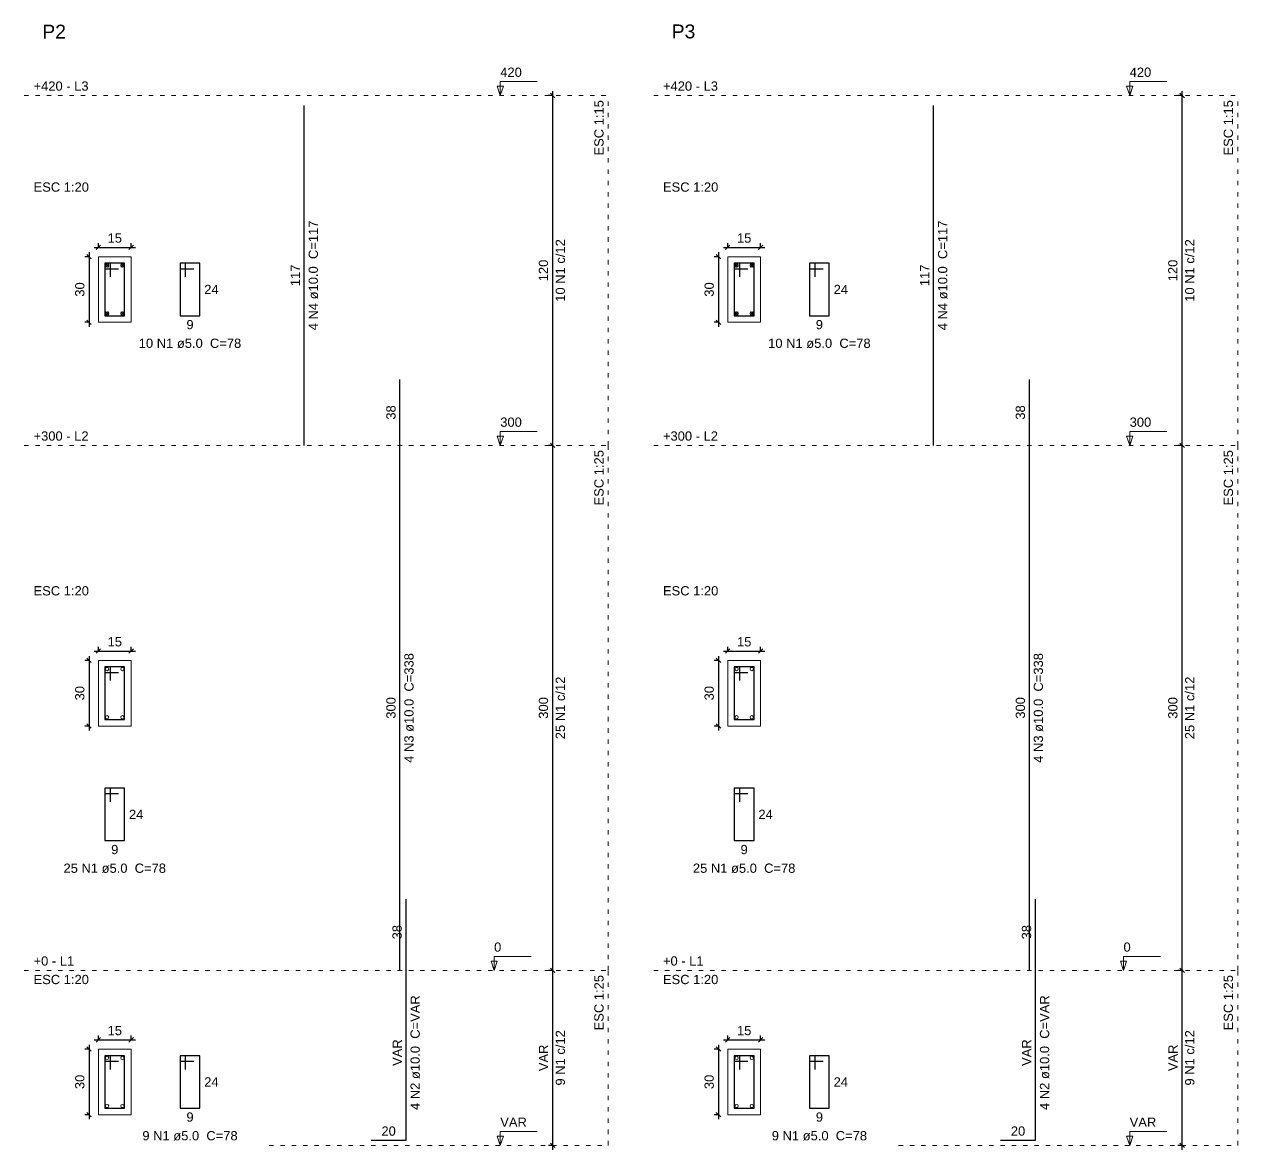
# Model space of a CAD drawing. Header units: millimetres. Extents: x 6 to 142, y -85 to 56.
# Drawn here: x 81.47 to 109.22, y -45.3 to -19.58 of the extents above; entities that cross this region are included whole.
import ezdxf

# ---------------------------------------------------------------- set-up
doc = ezdxf.new("R2010")
doc.units = ezdxf.units.MM
doc.linetypes.add('DOT2', pattern=[3.175, 0, -3.175])
for name, color, linetype, lineweight in [('DT-Barras na forma', 2, 'Continuous', 30), ('DT-Barras no corte', 5, 'Continuous', 5), ('DT-Barras rebatidas', 2, 'Continuous', 30), ('DT-Cotas', 9, 'Continuous', 5), ('DT-Forma', 5, 'Continuous', 5), ('DT-Pontilhado', 9, 'DOT2', 5), ('DT-Textos', 7, 'Continuous', 5), ('DT-Título', 3, 'Continuous', 20)]:
    doc.layers.add(name, color=color, linetype=linetype, lineweight=lineweight)
doc.styles.add('Arial', font='arial.ttf')
doc.styles.get("Standard").update_dxf_attribs({"font": 'arial.ttf'})
doc.dimstyles.new('UM_14.999925', dxfattribs={"dimtxt": 0.18, "dimasz": 0.1, "dimexe": 0.1, "dimexo": 0.2, "dimgap": 0, "dimtad": 1, "dimtih": 1, "dimtoh": 1, "dimdec": 1, "dimlfac": 14.999925, "dimzin": 0, "dimdsep": 46, "dimtxsty": 'Standard', "dimblk": 'CLOSED', "dimblk1": 'CLOSED', "dimblk2": 'CLOSED', "dimcen": 0.09, "dimdle": 0.1, "dimadec": 1, "dimazin": 2, "dimtfac": 1, "dimtdec": 4, "dimtofl": 0, "dimtmove": 0, "dimatfit": 3, "dimldrblk": 'CLOSED', "dimfxl": 1, "dimtolj": 1, "dimarcsym": 0})
doc.dimstyles.new('UM_20.000000', dxfattribs={"dimtxt": 0.18, "dimasz": 0.1, "dimexe": 0.1, "dimexo": 0.2, "dimgap": 0, "dimtad": 1, "dimtih": 1, "dimtoh": 1, "dimdec": 1, "dimlfac": 20, "dimzin": 0, "dimdsep": 46, "dimtxsty": 'Standard', "dimblk": 'CLOSED', "dimblk1": 'CLOSED', "dimblk2": 'CLOSED', "dimcen": 0.09, "dimdle": 0.1, "dimadec": 1, "dimazin": 2, "dimtfac": 1, "dimtdec": 4, "dimtofl": 0, "dimtmove": 0, "dimatfit": 3, "dimldrblk": 'CLOSED', "dimfxl": 1, "dimtolj": 1, "dimarcsym": 0})
doc.dimstyles.new('UM_25.000000', dxfattribs={"dimtxt": 0.18, "dimasz": 0.1, "dimexe": 0.1, "dimexo": 0.2, "dimgap": 0, "dimtad": 1, "dimtih": 1, "dimtoh": 1, "dimdec": 1, "dimlfac": 25, "dimzin": 0, "dimdsep": 46, "dimtxsty": 'Standard', "dimblk": 'CLOSED', "dimblk1": 'CLOSED', "dimblk2": 'CLOSED', "dimcen": 0.09, "dimdle": 0.1, "dimadec": 1, "dimazin": 2, "dimtfac": 1, "dimtdec": 4, "dimtofl": 0, "dimtmove": 0, "dimatfit": 3, "dimldrblk": 'CLOSED', "dimfxl": 1, "dimtolj": 1, "dimarcsym": 0})

# ---------------------------------------------------------------- blocks, each defined once
blk = doc.blocks.new('_OBLIQUE')
at = {"color": 0, "linetype": 'ByBlock', "lineweight": -2}
blk.add_line((-0.5, -0.5), (0.5, 0.5), dxfattribs=at)
blk = doc.blocks.new('*D57')
at = {"layer": 'Defpoints', "color": 0, "transparency": 16777216}
for p in [(83.162, -43.004), (82.95, -44.504), (83.162, -44.504)]:
    blk.add_point(p, dxfattribs=at)
at = {"layer": 'DT-Cotas', "color": 0, "lineweight": -2, "transparency": 16777216}
for p, q in [((82.962, -43.004), (82.85, -43.004)), ((82.95, -42.904), (82.95, -44.604)), ((82.962, -44.504), (82.85, -44.504))]:
    blk.add_line(p, q, dxfattribs=at)
at = {"layer": 'DT-Cotas', "color": 0, "lineweight": -2, "transparency": 16777216, "xscale": 0.1, "yscale": 0.1, "zscale": 0.1}
for p, rotation in [((82.95, -43.004), 90), ((82.95, -44.504), 270)]:
    blk.add_blockref('_OBLIQUE', p, dxfattribs=dict(at, rotation=rotation))
at = {"layer": 'DT-Cotas', "transparency": 16777216, "insert": (82.738, -43.754), "char_height": 0.2118, "attachment_point": 5, "rotation": 90, "style": 'Arial'}
blk.add_mtext('\\A1;30', dxfattribs=at)
blk = doc.blocks.new('*D58')
at = {"layer": 'Defpoints', "color": 0, "transparency": 16777216}
for p in [(83.162, -43.004), (83.912, -42.792), (83.912, -43.004)]:
    blk.add_point(p, dxfattribs=at)
at = {"layer": 'DT-Cotas', "color": 0, "lineweight": -2, "transparency": 16777216}
for p, q in [((83.162, -42.804), (83.162, -42.692)), ((83.912, -42.804), (83.912, -42.692)), ((83.062, -42.792), (84.012, -42.792))]:
    blk.add_line(p, q, dxfattribs=at)
at = {"layer": 'DT-Cotas', "color": 0, "lineweight": -2, "transparency": 16777216, "xscale": 0.1, "yscale": 0.1, "zscale": 0.1, "rotation": 180}
blk.add_blockref('_OBLIQUE', (83.162, -42.792), dxfattribs=at)
at = {"layer": 'DT-Cotas', "color": 0, "lineweight": -2, "transparency": 16777216, "xscale": 0.1, "yscale": 0.1, "zscale": 0.1}
blk.add_blockref('_OBLIQUE', (83.912, -42.792), dxfattribs=at)
at = {"layer": 'DT-Cotas', "transparency": 16777216, "insert": (83.537, -42.581), "char_height": 0.2118, "attachment_point": 5, "rotation": 0.0057, "style": 'Arial'}
blk.add_mtext('\\A1;15', dxfattribs=at)
blk = doc.blocks.new('*D59')
at = {"layer": 'Defpoints', "color": 0, "transparency": 16777216}
for p in [(93.553, -41.204), (93.765, -41.204), (93.765, -45.204)]:
    blk.add_point(p, dxfattribs=at)
at = {"layer": 'DT-Cotas', "color": 0, "lineweight": -2, "transparency": 16777216}
for p, q in [((93.565, -41.204), (93.453, -41.204)), ((93.553, -45.304), (93.553, -41.104)), ((93.565, -45.204), (93.453, -45.204))]:
    blk.add_line(p, q, dxfattribs=at)
at = {"layer": 'DT-Cotas', "color": 0, "lineweight": -2, "transparency": 16777216, "xscale": 0.1, "yscale": 0.1, "zscale": 0.1}
for p, rotation in [((93.553, -41.204), 90), ((93.553, -45.204), 270)]:
    blk.add_blockref('_OBLIQUE', p, dxfattribs=dict(at, rotation=rotation))
at = {"layer": 'DT-Cotas', "transparency": 16777216, "insert": (93.341, -43.204), "char_height": 0.2118, "attachment_point": 5, "rotation": 90, "style": 'Arial'}
blk.add_mtext('\\A1;VAR', dxfattribs=at)
blk = doc.blocks.new('*D60')
at = {"layer": 'Defpoints', "color": 0, "transparency": 16777216}
for p in [(83.162, -34.118), (82.95, -35.618), (83.162, -35.618)]:
    blk.add_point(p, dxfattribs=at)
at = {"layer": 'DT-Cotas', "color": 0, "lineweight": -2, "transparency": 16777216}
for p, q in [((82.962, -34.118), (82.85, -34.118)), ((82.95, -34.018), (82.95, -35.718)), ((82.962, -35.618), (82.85, -35.618))]:
    blk.add_line(p, q, dxfattribs=at)
at = {"layer": 'DT-Cotas', "color": 0, "lineweight": -2, "transparency": 16777216, "xscale": 0.1, "yscale": 0.1, "zscale": 0.1}
for p, rotation in [((82.95, -34.118), 90), ((82.95, -35.618), 270)]:
    blk.add_blockref('_OBLIQUE', p, dxfattribs=dict(at, rotation=rotation))
at = {"layer": 'DT-Cotas', "transparency": 16777216, "insert": (82.738, -34.868), "char_height": 0.2118, "attachment_point": 5, "rotation": 90, "style": 'Arial'}
blk.add_mtext('\\A1;30', dxfattribs=at)
blk = doc.blocks.new('*D61')
at = {"layer": 'Defpoints', "color": 0, "transparency": 16777216}
for p in [(83.162, -34.118), (83.912, -33.906), (83.912, -34.118)]:
    blk.add_point(p, dxfattribs=at)
at = {"layer": 'DT-Cotas', "color": 0, "lineweight": -2, "transparency": 16777216}
for p, q in [((83.162, -33.918), (83.162, -33.806)), ((83.912, -33.918), (83.912, -33.806)), ((83.062, -33.906), (84.012, -33.906))]:
    blk.add_line(p, q, dxfattribs=at)
at = {"layer": 'DT-Cotas', "color": 0, "lineweight": -2, "transparency": 16777216, "xscale": 0.1, "yscale": 0.1, "zscale": 0.1, "rotation": 180}
blk.add_blockref('_OBLIQUE', (83.162, -33.906), dxfattribs=at)
at = {"layer": 'DT-Cotas', "color": 0, "lineweight": -2, "transparency": 16777216, "xscale": 0.1, "yscale": 0.1, "zscale": 0.1}
blk.add_blockref('_OBLIQUE', (83.912, -33.906), dxfattribs=at)
at = {"layer": 'DT-Cotas', "transparency": 16777216, "insert": (83.537, -33.694), "char_height": 0.2118, "attachment_point": 5, "rotation": 0.0057, "style": 'Arial'}
blk.add_mtext('\\A1;15', dxfattribs=at)
blk = doc.blocks.new('*D62')
at = {"layer": 'Defpoints', "color": 0, "transparency": 16777216}
for p in [(93.553, -29.204), (93.765, -29.204), (93.765, -41.204)]:
    blk.add_point(p, dxfattribs=at)
at = {"layer": 'DT-Cotas', "color": 0, "lineweight": -2, "transparency": 16777216}
for p, q in [((93.553, -41.304), (93.553, -29.104)), ((93.565, -29.204), (93.453, -29.204)), ((93.565, -41.204), (93.453, -41.204))]:
    blk.add_line(p, q, dxfattribs=at)
at = {"layer": 'DT-Cotas', "color": 0, "lineweight": -2, "transparency": 16777216, "xscale": 0.1, "yscale": 0.1, "zscale": 0.1}
for p, rotation in [((93.553, -29.204), 90), ((93.553, -41.204), 270)]:
    blk.add_blockref('_OBLIQUE', p, dxfattribs=dict(at, rotation=rotation))
at = {"layer": 'DT-Cotas', "transparency": 16777216, "insert": (93.341, -35.204), "char_height": 0.2118, "attachment_point": 5, "rotation": 90, "style": 'Arial'}
blk.add_mtext('\\A1;300', dxfattribs=at)
blk = doc.blocks.new('*D63')
at = {"layer": 'Defpoints', "color": 0, "transparency": 16777216}
for p in [(83.162, -24.889), (82.95, -26.389), (83.162, -26.389)]:
    blk.add_point(p, dxfattribs=at)
at = {"layer": 'DT-Cotas', "color": 0, "lineweight": -2, "transparency": 16777216}
for p, q in [((82.962, -24.889), (82.85, -24.889)), ((82.95, -24.789), (82.95, -26.489)), ((82.962, -26.389), (82.85, -26.389))]:
    blk.add_line(p, q, dxfattribs=at)
at = {"layer": 'DT-Cotas', "color": 0, "lineweight": -2, "transparency": 16777216, "xscale": 0.1, "yscale": 0.1, "zscale": 0.1}
for p, rotation in [((82.95, -24.889), 90), ((82.95, -26.389), 270)]:
    blk.add_blockref('_OBLIQUE', p, dxfattribs=dict(at, rotation=rotation))
at = {"layer": 'DT-Cotas', "transparency": 16777216, "insert": (82.738, -25.639), "char_height": 0.2118, "attachment_point": 5, "rotation": 90, "style": 'Arial'}
blk.add_mtext('\\A1;30', dxfattribs=at)
blk = doc.blocks.new('*D64')
at = {"layer": 'Defpoints', "color": 0, "transparency": 16777216}
for p in [(83.912, -24.677), (83.162, -24.889), (83.912, -24.889)]:
    blk.add_point(p, dxfattribs=at)
at = {"layer": 'DT-Cotas', "color": 0, "lineweight": -2, "transparency": 16777216}
for p, q in [((83.062, -24.677), (84.012, -24.677)), ((83.162, -24.689), (83.162, -24.577)), ((83.912, -24.689), (83.912, -24.577))]:
    blk.add_line(p, q, dxfattribs=at)
at = {"layer": 'DT-Cotas', "color": 0, "lineweight": -2, "transparency": 16777216, "xscale": 0.1, "yscale": 0.1, "zscale": 0.1, "rotation": 180}
blk.add_blockref('_OBLIQUE', (83.162, -24.677), dxfattribs=at)
at = {"layer": 'DT-Cotas', "color": 0, "lineweight": -2, "transparency": 16777216, "xscale": 0.1, "yscale": 0.1, "zscale": 0.1}
blk.add_blockref('_OBLIQUE', (83.912, -24.677), dxfattribs=at)
at = {"layer": 'DT-Cotas', "transparency": 16777216, "insert": (83.537, -24.465), "char_height": 0.2118, "attachment_point": 5, "rotation": 0.0057, "style": 'Arial'}
blk.add_mtext('\\A1;15', dxfattribs=at)
blk = doc.blocks.new('*D65')
at = {"layer": 'Defpoints', "color": 0, "transparency": 16777216}
for p in [(93.553, -21.204), (93.765, -21.204), (93.765, -29.204)]:
    blk.add_point(p, dxfattribs=at)
at = {"layer": 'DT-Cotas', "color": 0, "lineweight": -2, "transparency": 16777216}
for p, q in [((93.565, -21.204), (93.453, -21.204)), ((93.553, -29.304), (93.553, -21.104)), ((93.565, -29.204), (93.453, -29.204))]:
    blk.add_line(p, q, dxfattribs=at)
at = {"layer": 'DT-Cotas', "color": 0, "lineweight": -2, "transparency": 16777216, "xscale": 0.1, "yscale": 0.1, "zscale": 0.1}
for p, rotation in [((93.553, -21.204), 90), ((93.553, -29.204), 270)]:
    blk.add_blockref('_OBLIQUE', p, dxfattribs=dict(at, rotation=rotation))
at = {"layer": 'DT-Cotas', "transparency": 16777216, "insert": (93.341, -25.204), "char_height": 0.2118, "attachment_point": 5, "rotation": 90, "style": 'Arial'}
blk.add_mtext('\\A1;120', dxfattribs=at)
blk = doc.blocks.new('*D75')
at = {"layer": 'Defpoints', "color": 0, "transparency": 16777216}
for p in [(97.555, -43.004), (97.343, -44.504), (97.555, -44.504)]:
    blk.add_point(p, dxfattribs=at)
at = {"layer": 'DT-Cotas', "color": 0, "lineweight": -2, "transparency": 16777216}
for p, q in [((97.355, -43.004), (97.243, -43.004)), ((97.343, -42.904), (97.343, -44.604)), ((97.355, -44.504), (97.243, -44.504))]:
    blk.add_line(p, q, dxfattribs=at)
at = {"layer": 'DT-Cotas', "color": 0, "lineweight": -2, "transparency": 16777216, "xscale": 0.1, "yscale": 0.1, "zscale": 0.1}
for p, rotation in [((97.343, -43.004), 90), ((97.343, -44.504), 270)]:
    blk.add_blockref('_OBLIQUE', p, dxfattribs=dict(at, rotation=rotation))
at = {"layer": 'DT-Cotas', "transparency": 16777216, "insert": (97.131, -43.754), "char_height": 0.2118, "attachment_point": 5, "rotation": 90, "style": 'Arial'}
blk.add_mtext('\\A1;30', dxfattribs=at)
blk = doc.blocks.new('*D76')
at = {"layer": 'Defpoints', "color": 0, "transparency": 16777216}
for p in [(97.555, -43.004), (98.305, -42.792), (98.305, -43.004)]:
    blk.add_point(p, dxfattribs=at)
at = {"layer": 'DT-Cotas', "color": 0, "lineweight": -2, "transparency": 16777216}
for p, q in [((97.555, -42.804), (97.555, -42.692)), ((98.305, -42.804), (98.305, -42.692)), ((97.455, -42.792), (98.405, -42.792))]:
    blk.add_line(p, q, dxfattribs=at)
at = {"layer": 'DT-Cotas', "color": 0, "lineweight": -2, "transparency": 16777216, "xscale": 0.1, "yscale": 0.1, "zscale": 0.1, "rotation": 180}
blk.add_blockref('_OBLIQUE', (97.555, -42.792), dxfattribs=at)
at = {"layer": 'DT-Cotas', "color": 0, "lineweight": -2, "transparency": 16777216, "xscale": 0.1, "yscale": 0.1, "zscale": 0.1}
blk.add_blockref('_OBLIQUE', (98.305, -42.792), dxfattribs=at)
at = {"layer": 'DT-Cotas', "transparency": 16777216, "insert": (97.93, -42.581), "char_height": 0.2118, "attachment_point": 5, "rotation": 0.0057, "style": 'Arial'}
blk.add_mtext('\\A1;15', dxfattribs=at)
blk = doc.blocks.new('*D77')
at = {"layer": 'Defpoints', "color": 0, "transparency": 16777216}
for p in [(107.946, -41.204), (108.158, -41.204), (108.158, -45.204)]:
    blk.add_point(p, dxfattribs=at)
at = {"layer": 'DT-Cotas', "color": 0, "lineweight": -2, "transparency": 16777216}
for p, q in [((107.958, -41.204), (107.846, -41.204)), ((107.946, -45.304), (107.946, -41.104)), ((107.958, -45.204), (107.846, -45.204))]:
    blk.add_line(p, q, dxfattribs=at)
at = {"layer": 'DT-Cotas', "color": 0, "lineweight": -2, "transparency": 16777216, "xscale": 0.1, "yscale": 0.1, "zscale": 0.1}
for p, rotation in [((107.946, -41.204), 90), ((107.946, -45.204), 270)]:
    blk.add_blockref('_OBLIQUE', p, dxfattribs=dict(at, rotation=rotation))
at = {"layer": 'DT-Cotas', "transparency": 16777216, "insert": (107.734, -43.204), "char_height": 0.2118, "attachment_point": 5, "rotation": 90, "style": 'Arial'}
blk.add_mtext('\\A1;VAR', dxfattribs=at)
blk = doc.blocks.new('*D78')
at = {"layer": 'Defpoints', "color": 0, "transparency": 16777216}
for p in [(97.555, -34.118), (97.343, -35.618), (97.555, -35.618)]:
    blk.add_point(p, dxfattribs=at)
at = {"layer": 'DT-Cotas', "color": 0, "lineweight": -2, "transparency": 16777216}
for p, q in [((97.355, -34.118), (97.243, -34.118)), ((97.343, -34.018), (97.343, -35.718)), ((97.355, -35.618), (97.243, -35.618))]:
    blk.add_line(p, q, dxfattribs=at)
at = {"layer": 'DT-Cotas', "color": 0, "lineweight": -2, "transparency": 16777216, "xscale": 0.1, "yscale": 0.1, "zscale": 0.1}
for p, rotation in [((97.343, -34.118), 90), ((97.343, -35.618), 270)]:
    blk.add_blockref('_OBLIQUE', p, dxfattribs=dict(at, rotation=rotation))
at = {"layer": 'DT-Cotas', "transparency": 16777216, "insert": (97.131, -34.868), "char_height": 0.2118, "attachment_point": 5, "rotation": 90, "style": 'Arial'}
blk.add_mtext('\\A1;30', dxfattribs=at)
blk = doc.blocks.new('*D79')
at = {"layer": 'Defpoints', "color": 0, "transparency": 16777216}
for p in [(97.555, -34.118), (98.305, -33.906), (98.305, -34.118)]:
    blk.add_point(p, dxfattribs=at)
at = {"layer": 'DT-Cotas', "color": 0, "lineweight": -2, "transparency": 16777216}
for p, q in [((97.555, -33.918), (97.555, -33.806)), ((98.305, -33.918), (98.305, -33.806)), ((97.455, -33.906), (98.405, -33.906))]:
    blk.add_line(p, q, dxfattribs=at)
at = {"layer": 'DT-Cotas', "color": 0, "lineweight": -2, "transparency": 16777216, "xscale": 0.1, "yscale": 0.1, "zscale": 0.1, "rotation": 180}
blk.add_blockref('_OBLIQUE', (97.555, -33.906), dxfattribs=at)
at = {"layer": 'DT-Cotas', "color": 0, "lineweight": -2, "transparency": 16777216, "xscale": 0.1, "yscale": 0.1, "zscale": 0.1}
blk.add_blockref('_OBLIQUE', (98.305, -33.906), dxfattribs=at)
at = {"layer": 'DT-Cotas', "transparency": 16777216, "insert": (97.93, -33.694), "char_height": 0.2118, "attachment_point": 5, "rotation": 0.0057, "style": 'Arial'}
blk.add_mtext('\\A1;15', dxfattribs=at)
blk = doc.blocks.new('*D80')
at = {"layer": 'Defpoints', "color": 0, "transparency": 16777216}
for p in [(107.946, -29.204), (108.158, -29.204), (108.158, -41.204)]:
    blk.add_point(p, dxfattribs=at)
at = {"layer": 'DT-Cotas', "color": 0, "lineweight": -2, "transparency": 16777216}
for p, q in [((107.946, -41.304), (107.946, -29.104)), ((107.958, -29.204), (107.846, -29.204)), ((107.958, -41.204), (107.846, -41.204))]:
    blk.add_line(p, q, dxfattribs=at)
at = {"layer": 'DT-Cotas', "color": 0, "lineweight": -2, "transparency": 16777216, "xscale": 0.1, "yscale": 0.1, "zscale": 0.1}
for p, rotation in [((107.946, -29.204), 90), ((107.946, -41.204), 270)]:
    blk.add_blockref('_OBLIQUE', p, dxfattribs=dict(at, rotation=rotation))
at = {"layer": 'DT-Cotas', "transparency": 16777216, "insert": (107.734, -35.204), "char_height": 0.2118, "attachment_point": 5, "rotation": 90, "style": 'Arial'}
blk.add_mtext('\\A1;300', dxfattribs=at)
blk = doc.blocks.new('*D81')
at = {"layer": 'Defpoints', "color": 0, "transparency": 16777216}
for p in [(97.555, -24.889), (97.343, -26.389), (97.555, -26.389)]:
    blk.add_point(p, dxfattribs=at)
at = {"layer": 'DT-Cotas', "color": 0, "lineweight": -2, "transparency": 16777216}
for p, q in [((97.355, -24.889), (97.243, -24.889)), ((97.343, -24.789), (97.343, -26.489)), ((97.355, -26.389), (97.243, -26.389))]:
    blk.add_line(p, q, dxfattribs=at)
at = {"layer": 'DT-Cotas', "color": 0, "lineweight": -2, "transparency": 16777216, "xscale": 0.1, "yscale": 0.1, "zscale": 0.1}
for p, rotation in [((97.343, -24.889), 90), ((97.343, -26.389), 270)]:
    blk.add_blockref('_OBLIQUE', p, dxfattribs=dict(at, rotation=rotation))
at = {"layer": 'DT-Cotas', "transparency": 16777216, "insert": (97.131, -25.639), "char_height": 0.2118, "attachment_point": 5, "rotation": 90, "style": 'Arial'}
blk.add_mtext('\\A1;30', dxfattribs=at)
blk = doc.blocks.new('*D82')
at = {"layer": 'Defpoints', "color": 0, "transparency": 16777216}
for p in [(98.305, -24.677), (97.555, -24.889), (98.305, -24.889)]:
    blk.add_point(p, dxfattribs=at)
at = {"layer": 'DT-Cotas', "color": 0, "lineweight": -2, "transparency": 16777216}
for p, q in [((97.455, -24.677), (98.405, -24.677)), ((97.555, -24.689), (97.555, -24.577)), ((98.305, -24.689), (98.305, -24.577))]:
    blk.add_line(p, q, dxfattribs=at)
at = {"layer": 'DT-Cotas', "color": 0, "lineweight": -2, "transparency": 16777216, "xscale": 0.1, "yscale": 0.1, "zscale": 0.1, "rotation": 180}
blk.add_blockref('_OBLIQUE', (97.555, -24.677), dxfattribs=at)
at = {"layer": 'DT-Cotas', "color": 0, "lineweight": -2, "transparency": 16777216, "xscale": 0.1, "yscale": 0.1, "zscale": 0.1}
blk.add_blockref('_OBLIQUE', (98.305, -24.677), dxfattribs=at)
at = {"layer": 'DT-Cotas', "transparency": 16777216, "insert": (97.93, -24.465), "char_height": 0.2118, "attachment_point": 5, "rotation": 0.0057, "style": 'Arial'}
blk.add_mtext('\\A1;15', dxfattribs=at)
blk = doc.blocks.new('*D47')
at = {"layer": 'Defpoints', "color": 0, "transparency": 16777216}
for p in [(107.946, -21.204), (108.158, -21.204), (108.158, -29.204)]:
    blk.add_point(p, dxfattribs=at)
at = {"layer": 'DT-Cotas', "color": 0, "lineweight": -2, "transparency": 16777216}
for p, q in [((107.958, -21.204), (107.846, -21.204)), ((107.946, -29.304), (107.946, -21.104)), ((107.958, -29.204), (107.846, -29.204))]:
    blk.add_line(p, q, dxfattribs=at)
at = {"layer": 'DT-Cotas', "color": 0, "lineweight": -2, "transparency": 16777216, "xscale": 0.1, "yscale": 0.1, "zscale": 0.1}
for p, rotation in [((107.946, -21.204), 90), ((107.946, -29.204), 270)]:
    blk.add_blockref('_OBLIQUE', p, dxfattribs=dict(at, rotation=rotation))
at = {"layer": 'DT-Cotas', "transparency": 16777216, "insert": (107.734, -25.204), "char_height": 0.2118, "attachment_point": 5, "rotation": 90, "style": 'Arial'}
blk.add_mtext('\\A1;120', dxfattribs=at)

msp = doc.modelspace()

# ---------------------------------------------------------------- linework, layer by layer
at = {"layer": 'DT-Barras na forma'}
for p, q in [((83.4366, -25.0388), (83.3116, -25.0388)), ((83.3116, -25.0388), (83.3116, -26.2388)), ((83.7616, -25.0388), (83.3116, -25.0388)), ((83.3116, -25.0388), (83.3116, -25.1638)), ((83.3116, -25.1638), (83.6241, -25.1638)), ((83.4366, -25.3513), (83.4366, -25.0388)), ((83.7616, -26.2388), (83.7616, -25.0388)), ((97.8299, -25.0388), (97.7049, -25.0388)), ((97.7049, -25.0388), (97.7049, -26.2388)), ((98.1549, -25.0388), (97.7049, -25.0388)), ((97.7049, -25.0388), (97.7049, -25.1638)), ((97.7049, -25.1638), (98.0174, -25.1638)), ((97.8299, -25.3513), (97.8299, -25.0388)), ((98.1549, -26.2388), (98.1549, -25.0388)), ((83.3116, -26.2388), (83.7616, -26.2388)), ((97.7049, -26.2388), (98.1549, -26.2388)), ((83.4366, -34.268), (83.3116, -34.268)), ((83.3116, -34.268), (83.3116, -35.468)), ((83.7616, -34.268), (83.3116, -34.268)), ((83.3116, -34.268), (83.3116, -34.393)), ((83.3116, -34.393), (83.6241, -34.393)), ((83.4366, -34.5805), (83.4366, -34.268)), ((83.7616, -35.468), (83.7616, -34.268)), ((97.8299, -34.268), (97.7049, -34.268)), ((97.7049, -34.268), (97.7049, -35.468)), ((98.1549, -34.268), (97.7049, -34.268)), ((97.7049, -34.268), (97.7049, -34.393)), ((97.7049, -34.393), (98.0174, -34.393)), ((97.8299, -34.5805), (97.8299, -34.268)), ((98.1549, -35.468), (98.1549, -34.268)), ((83.3116, -35.468), (83.7616, -35.468)), ((97.7049, -35.468), (98.1549, -35.468)), ((83.4366, -43.1543), (83.3116, -43.1543)), ((83.3116, -43.1543), (83.3116, -44.3543)), ((83.7616, -43.1543), (83.3116, -43.1543)), ((83.3116, -43.1543), (83.3116, -43.2793)), ((83.3116, -43.2793), (83.6241, -43.2793)), ((83.4366, -43.4668), (83.4366, -43.1543)), ((83.7616, -44.3543), (83.7616, -43.1543)), ((97.8299, -43.1543), (97.7049, -43.1543)), ((97.7049, -43.1543), (97.7049, -44.3543)), ((98.1549, -43.1543), (97.7049, -43.1543)), ((97.7049, -43.1543), (97.7049, -43.2793)), ((97.7049, -43.2793), (98.0174, -43.2793)), ((97.8299, -43.4668), (97.8299, -43.1543)), ((98.1549, -44.3543), (98.1549, -43.1543)), ((83.3116, -44.3543), (83.7616, -44.3543)), ((97.7049, -44.3543), (98.1549, -44.3543))]:
    msp.add_line(p, q, dxfattribs=at)
at = {"layer": 'DT-Barras no corte'}
for p, q in [((83.3241, -25.1263), (83.3991, -25.0513)), ((83.3241, -25.0513), (83.3991, -25.1263)), ((83.6741, -25.1263), (83.7491, -25.0513)), ((83.6741, -25.0513), (83.7491, -25.1263)), ((97.7174, -25.1263), (97.7924, -25.0513)), ((97.7174, -25.0513), (97.7924, -25.1263)), ((98.0674, -25.1263), (98.1424, -25.0513)), ((98.0674, -25.0513), (98.1424, -25.1263)), ((83.3241, -26.2263), (83.3991, -26.1513)), ((83.3241, -26.1513), (83.3991, -26.2263)), ((83.6741, -26.2263), (83.7491, -26.1513)), ((83.6741, -26.1513), (83.7491, -26.2263)), ((97.7174, -26.2263), (97.7924, -26.1513)), ((97.7174, -26.1513), (97.7924, -26.2263)), ((98.0674, -26.2263), (98.1424, -26.1513)), ((98.0674, -26.1513), (98.1424, -26.2263))]:
    msp.add_line(p, q, dxfattribs=at)
for centre in [(83.3616, -25.0888), (83.7116, -25.0888), (97.7549, -25.0888), (98.1049, -25.0888), (83.3616, -26.1888), (83.7116, -26.1888), (97.7549, -26.1888), (98.1049, -26.1888), (83.3616, -34.318), (83.7116, -34.318), (97.7549, -34.318), (98.1049, -34.318), (83.3616, -35.418), (83.7116, -35.418), (97.7549, -35.418), (98.1049, -35.418), (83.3616, -43.2043), (83.7116, -43.2043), (97.7549, -43.2043), (98.1049, -43.2043), (83.3616, -44.3043), (83.7116, -44.3043), (97.7549, -44.3043), (98.1049, -44.3043)]:
    msp.add_circle(centre, 0.0375, dxfattribs=at)
at = {"layer": 'DT-Barras rebatidas'}
for p, q in [((87.8696, -29.204), (87.8696, -21.4306)), ((102.2629, -29.204), (102.2629, -21.4306)), ((85.1574, -25.0388), (85.0324, -25.0388)), ((85.0324, -25.0388), (85.0324, -26.2388)), ((85.4824, -25.0388), (85.0324, -25.0388)), ((85.0324, -25.0388), (85.0324, -25.1638)), ((85.0324, -25.1638), (85.3449, -25.1638)), ((85.1574, -25.3513), (85.1574, -25.0388)), ((85.4824, -26.2388), (85.4824, -25.0388)), ((99.5507, -25.0388), (99.4257, -25.0388)), ((99.4257, -25.0388), (99.4257, -26.2388)), ((99.8757, -25.0388), (99.4257, -25.0388)), ((99.4257, -25.0388), (99.4257, -25.1638)), ((99.4257, -25.1638), (99.7382, -25.1638)), ((99.5507, -25.3513), (99.5507, -25.0388)), ((99.8757, -26.2388), (99.8757, -25.0388)), ((85.0324, -26.2388), (85.4824, -26.2388)), ((99.4257, -26.2388), (99.8757, -26.2388)), ((90.0582, -29.204), (90.0582, -27.6972)), ((104.4515, -29.204), (104.4515, -27.6972)), ((90.0582, -41.204), (90.0582, -29.204)), ((104.4515, -41.204), (104.4515, -29.204)), ((83.4366, -37.0388), (83.3116, -37.0388)), ((83.3116, -37.0388), (83.3116, -38.2388)), ((83.7616, -37.0388), (83.3116, -37.0388)), ((83.3116, -37.0388), (83.3116, -37.1638)), ((83.3116, -37.1638), (83.6241, -37.1638)), ((83.4366, -37.3513), (83.4366, -37.0388)), ((83.7616, -38.2388), (83.7616, -37.0388)), ((97.8299, -37.0388), (97.7049, -37.0388)), ((97.7049, -37.0388), (97.7049, -38.2388)), ((98.1549, -37.0388), (97.7049, -37.0388)), ((97.7049, -37.0388), (97.7049, -37.1638)), ((97.7049, -37.1638), (98.0174, -37.1638)), ((97.8299, -37.3513), (97.8299, -37.0388)), ((98.1549, -38.2388), (98.1549, -37.0388)), ((83.3116, -38.2388), (83.7616, -38.2388)), ((97.7049, -38.2388), (98.1549, -38.2388)), ((90.1994, -41.084), (90.1994, -39.5772)), ((104.5927, -41.084), (104.5927, -39.5772)), ((90.1994, -45.084), (90.1994, -41.084)), ((104.5927, -45.084), (104.5927, -41.084)), ((85.1574, -43.1543), (85.0324, -43.1543)), ((85.0324, -43.1543), (85.0324, -44.3543)), ((85.4824, -43.1543), (85.0324, -43.1543)), ((85.0324, -43.1543), (85.0324, -43.2793)), ((85.0324, -43.2793), (85.3449, -43.2793)), ((85.1574, -43.4668), (85.1574, -43.1543)), ((85.4824, -44.3543), (85.4824, -43.1543)), ((99.5507, -43.1543), (99.4257, -43.1543)), ((99.4257, -43.1543), (99.4257, -44.3543)), ((99.8757, -43.1543), (99.4257, -43.1543)), ((99.4257, -43.1543), (99.4257, -43.2793)), ((99.4257, -43.2793), (99.7382, -43.2793)), ((99.5507, -43.4668), (99.5507, -43.1543)), ((99.8757, -44.3543), (99.8757, -43.1543)), ((85.0324, -44.3543), (85.4824, -44.3543)), ((99.4257, -44.3543), (99.8757, -44.3543)), ((89.3994, -45.084), (90.1994, -45.084)), ((103.7927, -45.084), (104.5927, -45.084))]:
    msp.add_line(p, q, dxfattribs=at)
at = {"layer": 'DT-Forma'}
for points in [[(83.1616, -26.3888), (83.1616, -24.8888), (83.9116, -24.8888), (83.9116, -26.3888), (83.1616, -26.3888)], [(97.5549, -26.3888), (97.5549, -24.8888), (98.3049, -24.8888), (98.3049, -26.3888), (97.5549, -26.3888)], [(83.1616, -35.618), (83.1616, -34.118), (83.9116, -34.118), (83.9116, -35.618), (83.1616, -35.618)], [(97.5549, -35.618), (97.5549, -34.118), (98.3049, -34.118), (98.3049, -35.618), (97.5549, -35.618)], [(83.1616, -44.5043), (83.1616, -43.0043), (83.9116, -43.0043), (83.9116, -44.5043), (83.1616, -44.5043)], [(97.5549, -44.5043), (97.5549, -43.0043), (98.3049, -43.0043), (98.3049, -44.5043), (97.5549, -44.5043)]]:
    msp.add_lwpolyline(points, close=True, dxfattribs=at)
at = {"layer": 'DT-Pontilhado', "ltscale": 0.05}
for p, q in [((81.4672, -21.204), (94.8237, -21.204)), ((94.8237, -29.204), (94.8237, -21.204)), ((95.8605, -21.204), (109.217, -21.204)), ((109.217, -29.204), (109.217, -21.204)), ((81.4672, -29.204), (94.8237, -29.204)), ((94.8237, -41.204), (94.8237, -29.204)), ((95.8605, -29.204), (109.217, -29.204)), ((109.217, -41.204), (109.217, -29.204)), ((81.4672, -41.204), (94.8237, -41.204)), ((94.8237, -45.204), (94.8237, -41.204)), ((95.8605, -41.204), (109.217, -41.204)), ((109.217, -45.204), (109.217, -41.204)), ((87.0696, -45.204), (94.8237, -45.204)), ((101.4629, -45.204), (109.217, -45.204))]:
    msp.add_line(p, q, dxfattribs=at)
at = {"layer": 'DT-Textos'}
for points in [[(92.4233, -20.9922), (92.3527, -21.204), (92.2821, -20.9922), (92.4233, -20.9922)], [(106.8166, -20.9922), (106.746, -21.204), (106.6754, -20.9922), (106.8166, -20.9922)], [(92.4233, -28.9922), (92.3527, -29.204), (92.2821, -28.9922), (92.4233, -28.9922)], [(106.8166, -28.9922), (106.746, -29.204), (106.6754, -28.9922), (106.8166, -28.9922)], [(92.2821, -40.9922), (92.2115, -41.204), (92.1409, -40.9922), (92.2821, -40.9922)], [(106.6754, -40.9922), (106.6048, -41.204), (106.5342, -40.9922), (106.6754, -40.9922)], [(92.4233, -44.9922), (92.3527, -45.204), (92.2821, -44.9922), (92.4233, -44.9922)], [(106.8166, -44.9922), (106.746, -45.204), (106.6754, -44.9922), (106.8166, -44.9922)]]:
    msp.add_lwpolyline(points, close=True, dxfattribs=at)
for points in [[(92.3527, -21.204), (92.3527, -20.8863), (93.1999, -20.8863)], [(106.746, -21.204), (106.746, -20.8863), (107.5932, -20.8863)], [(92.3527, -29.204), (92.3527, -28.8863), (93.1999, -28.8863)], [(106.746, -29.204), (106.746, -28.8863), (107.5932, -28.8863)], [(92.2115, -41.204), (92.2115, -40.8863), (93.0587, -40.8863)], [(106.6048, -41.204), (106.6048, -40.8863), (107.452, -40.8863)], [(92.3527, -45.204), (92.3527, -44.8863), (93.1999, -44.8863)], [(106.746, -45.204), (106.746, -44.8863), (107.5932, -44.8863)]]:
    msp.add_lwpolyline(points, dxfattribs=at)

# ---------------------------------------------------------------- texts
at = {"layer": 'DT-Barras na forma', "color": 7, "char_height": 0.2118, "attachment_point": 8, "rotation": 90.00021, "line_spacing_factor": 0.9, "style": 'Arial'}
for s, insert, width in [('10 N1 c/12', (93.8346, -25.204), 2.5416), ('10 N1 c/12', (108.2279, -25.204), 2.5416), ('25 N1 c/12', (93.8346, -35.204), 2.5416), ('25 N1 c/12', (108.2279, -35.204), 2.5416), ('9 N1 c/12', (93.8346, -43.204), 2.28744), ('9 N1 c/12', (108.2279, -43.204), 2.28744)]:
    msp.add_mtext(s, dxfattribs=dict(at, insert=insert, width=width))
at = {"layer": 'DT-Barras rebatidas', "color": 7, "char_height": 0.2118, "attachment_point": 8, "rotation": 90.00021, "line_spacing_factor": 0.9, "style": 'Arial'}
for s, insert, width in [('4 N4 ø10.0  C=117', (88.1875, -25.3175), 4.32072), ('4 N4 ø10.0  C=117', (102.5808, -25.3175), 4.32072), ('117', (87.7723, -25.3173), 1.16248), ('117', (102.1656, -25.3173), 1.16248), ('38', (89.9609, -28.4506), 0.90832), ('38', (104.3542, -28.4506), 0.90832), ('4 N3 ø10.0  C=338', (90.3755, -35.2045), 4.32072), ('4 N3 ø10.0  C=338', (104.7688, -35.2045), 4.32072), ('300', (89.9609, -35.204), 1.16248), ('300', (104.3542, -35.204), 1.16248), ('38', (90.1021, -40.3306), 0.90832), ('38', (104.4954, -40.3306), 0.90832), ('4 N2 ø10.0  C=VAR', (90.5175, -43.0845), 4.32072), ('4 N2 ø10.0  C=VAR', (104.9108, -43.0845), 4.32072), ('VAR', (90.1021, -43.084), 1.16248), ('VAR', (104.4954, -43.084), 1.16248)]:
    msp.add_mtext(s, dxfattribs=dict(at, insert=insert, width=width))
at = {"layer": 'DT-Barras rebatidas', "color": 7, "char_height": 0.2118, "line_spacing_factor": 0.9, "style": 'Arial'}
for s, insert, width, attachment_point in [('24', (85.5825, -25.5329), 0.90832, 1), ('24', (99.9758, -25.5329), 0.90832, 1), ('9', (85.2574, -26.3361), 0.65416, 2), ('9', (99.6507, -26.3361), 0.65416, 2), ('10 N1 ø5.0  C=78', (85.2574, -26.9796), 4.06656, 8), ('10 N1 ø5.0  C=78', (99.6507, -26.9796), 4.06656, 8), ('24', (83.8617, -37.5329), 0.90832, 1), ('24', (98.255, -37.5329), 0.90832, 1), ('9', (83.5366, -38.3361), 0.65416, 2), ('9', (97.9299, -38.3361), 0.65416, 2), ('25 N1 ø5.0  C=78', (83.5364, -38.9796), 4.06656, 8), ('25 N1 ø5.0  C=78', (97.9297, -38.9796), 4.06656, 8), ('24', (85.5825, -43.6484), 0.90832, 1), ('24', (99.9758, -43.6484), 0.90832, 1), ('9', (85.2574, -44.4516), 0.65416, 2), ('9', (99.6507, -44.4516), 0.65416, 2), ('9 N1 ø5.0  C=78', (85.2574, -45.0956), 3.8124, 8), ('20', (89.7994, -44.9867), 0.90832, 8), ('9 N1 ø5.0  C=78', (99.6507, -45.0956), 3.8124, 8), ('20', (104.1927, -44.9867), 0.90832, 8)]:
    msp.add_mtext(s, dxfattribs=dict(at, insert=insert, width=width, attachment_point=attachment_point))
at = {"layer": 'DT-Textos', "char_height": 0.2118, "attachment_point": 7, "line_spacing_factor": 0.798, "style": 'Arial'}
for s, insert, width in [('420', (92.3524, -20.7806), 0.76248), ('420', (106.7457, -20.7806), 0.76248), ('+420 - L3', (81.6794, -21.0976), 2.28744), ('+420 - L3', (96.0727, -21.0976), 2.28744), ('ESC 1:20', (81.6794, -23.4066), 2.03328), ('ESC 1:20', (96.0727, -23.4066), 2.03328), ('300', (92.3524, -28.7806), 0.76248), ('300', (106.7457, -28.7806), 0.76248), ('+300 - L2', (81.6794, -29.0976), 2.28744), ('+300 - L2', (96.0727, -29.0976), 2.28744), ('ESC 1:20', (81.6794, -32.6356), 2.03328), ('ESC 1:20', (96.0727, -32.6356), 2.03328), ('0', (92.2114, -40.7806), 0.25416), ('0', (106.6047, -40.7806), 0.25416), ('+0 - L1', (81.6794, -41.0976), 1.77912), ('+0 - L1', (96.0727, -41.0976), 1.77912), ('ESC 1:20', (81.6794, -41.5216), 2.03328), ('ESC 1:20', (96.0727, -41.5216), 2.03328), ('VAR', (92.3524, -44.7806), 0.76248), ('VAR', (106.7457, -44.7806), 0.76248)]:
    msp.add_mtext(s, dxfattribs=dict(at, insert=insert, width=width))
at = {"layer": 'DT-Textos', "char_height": 0.2118, "width": 2.03328, "attachment_point": 9, "rotation": 90.00021, "line_spacing_factor": 0.798, "style": 'Arial'}
for s, insert in [('ESC 1:15', (94.7175, -21.3095)), ('ESC 1:15', (109.1108, -21.3095)), ('ESC 1:25', (94.7175, -29.3095)), ('ESC 1:25', (109.1108, -29.3095)), ('ESC 1:25', (94.7175, -41.3095)), ('ESC 1:25', (109.1108, -41.3095))]:
    msp.add_mtext(s, dxfattribs=dict(at, insert=insert))
at = {"layer": 'DT-Título', "char_height": 0.3177, "width": 0.76248, "attachment_point": 7, "line_spacing_factor": 0.798, "style": 'Arial'}
for s, insert in [('P2', (81.8783, -19.903)), ('P3', (96.2716, -19.903))]:
    msp.add_mtext(s, dxfattribs=dict(at, insert=insert))

# ---------------------------------------------------------------- dimensions: what is measured, and where the dimension line sits
at = {"layer": 'DT-Cotas'}
for base, p1, p2, dimstyle, override, picture, middle in [((93.5529, -21.204), (93.7647, -29.204), (93.7647, -21.204), 'UM_14.999925', {"dimtxt": 0.2118, "dimasz": 0.1, "dimexe": 0.1, "dimexo": 0.2, "dimtad": 1, "dimtih": 0, "dimtoh": 0, "dimdec": 1, "dimlfac": 14.999925, "dimzin": 8, "dimtxsty": 'Arial', "dimblk": 'OBLIQUE', "dimblk1": 'OBLIQUE', "dimblk2": 'OBLIQUE', "dimsah": 1, "dimdle": 0.1, "dimse1": 0, "dimse2": 0, "dimclrt": 256, "dimadec": 1, "dimazin": 3, "dimtmove": 2, "dimldrblk": 'OBLIQUE'}, '*D65', (93.3411, -25.204)), ((107.9462, -21.204), (108.158, -29.204), (108.158, -21.204), 'UM_14.999925', {"dimtxt": 0.2118, "dimasz": 0.1, "dimexe": 0.1, "dimexo": 0.2, "dimtad": 1, "dimtih": 0, "dimtoh": 0, "dimdec": 1, "dimlfac": 14.999925, "dimzin": 8, "dimtxsty": 'Arial', "dimblk": 'OBLIQUE', "dimblk1": 'OBLIQUE', "dimblk2": 'OBLIQUE', "dimsah": 1, "dimdle": 0.1, "dimse1": 0, "dimse2": 0, "dimclrt": 256, "dimadec": 1, "dimazin": 3, "dimtmove": 2, "dimldrblk": 'OBLIQUE'}, '*D47', (107.7344, -25.204)), ((82.9498, -26.3888), (83.1616, -24.8888), (83.1616, -26.3888), 'UM_20.000000', {"dimtxt": 0.2118, "dimasz": 0.1, "dimexe": 0.1, "dimexo": 0.2, "dimtad": 1, "dimtih": 0, "dimtoh": 0, "dimdec": 1, "dimlfac": 20, "dimzin": 8, "dimtxsty": 'Arial', "dimblk": 'OBLIQUE', "dimblk1": 'OBLIQUE', "dimblk2": 'OBLIQUE', "dimsah": 1, "dimdle": 0.1, "dimse1": 0, "dimse2": 0, "dimclrt": 256, "dimadec": 1, "dimazin": 3, "dimtmove": 2, "dimldrblk": 'OBLIQUE'}, '*D63', (82.738, -25.6388)), ((97.3431, -26.3888), (97.5549, -24.8888), (97.5549, -26.3888), 'UM_20.000000', {"dimtxt": 0.2118, "dimasz": 0.1, "dimexe": 0.1, "dimexo": 0.2, "dimtad": 1, "dimtih": 0, "dimtoh": 0, "dimdec": 1, "dimlfac": 20, "dimzin": 8, "dimtxsty": 'Arial', "dimblk": 'OBLIQUE', "dimblk1": 'OBLIQUE', "dimblk2": 'OBLIQUE', "dimsah": 1, "dimdle": 0.1, "dimse1": 0, "dimse2": 0, "dimclrt": 256, "dimadec": 1, "dimazin": 3, "dimtmove": 2, "dimldrblk": 'OBLIQUE'}, '*D81', (97.1313, -25.6388)), ((93.5529, -29.204), (93.7647, -41.204), (93.7647, -29.204), 'UM_25.000000', {"dimtxt": 0.2118, "dimasz": 0.1, "dimexe": 0.1, "dimexo": 0.2, "dimtad": 1, "dimtih": 0, "dimtoh": 0, "dimdec": 1, "dimlfac": 25, "dimzin": 8, "dimtxsty": 'Arial', "dimblk": 'OBLIQUE', "dimblk1": 'OBLIQUE', "dimblk2": 'OBLIQUE', "dimsah": 1, "dimdle": 0.1, "dimse1": 0, "dimse2": 0, "dimclrt": 256, "dimadec": 1, "dimazin": 3, "dimtmove": 2, "dimldrblk": 'OBLIQUE'}, '*D62', (93.3411, -35.204)), ((107.9462, -29.204), (108.158, -41.204), (108.158, -29.204), 'UM_25.000000', {"dimtxt": 0.2118, "dimasz": 0.1, "dimexe": 0.1, "dimexo": 0.2, "dimtad": 1, "dimtih": 0, "dimtoh": 0, "dimdec": 1, "dimlfac": 25, "dimzin": 8, "dimtxsty": 'Arial', "dimblk": 'OBLIQUE', "dimblk1": 'OBLIQUE', "dimblk2": 'OBLIQUE', "dimsah": 1, "dimdle": 0.1, "dimse1": 0, "dimse2": 0, "dimclrt": 256, "dimadec": 1, "dimazin": 3, "dimtmove": 2, "dimldrblk": 'OBLIQUE'}, '*D80', (107.7344, -35.204)), ((82.9498, -35.618), (83.1616, -34.118), (83.1616, -35.618), 'UM_20.000000', {"dimtxt": 0.2118, "dimasz": 0.1, "dimexe": 0.1, "dimexo": 0.2, "dimtad": 1, "dimtih": 0, "dimtoh": 0, "dimdec": 1, "dimlfac": 20, "dimzin": 8, "dimtxsty": 'Arial', "dimblk": 'OBLIQUE', "dimblk1": 'OBLIQUE', "dimblk2": 'OBLIQUE', "dimsah": 1, "dimdle": 0.1, "dimse1": 0, "dimse2": 0, "dimclrt": 256, "dimadec": 1, "dimazin": 3, "dimtmove": 2, "dimldrblk": 'OBLIQUE'}, '*D60', (82.738, -34.868)), ((97.3431, -35.618), (97.5549, -34.118), (97.5549, -35.618), 'UM_20.000000', {"dimtxt": 0.2118, "dimasz": 0.1, "dimexe": 0.1, "dimexo": 0.2, "dimtad": 1, "dimtih": 0, "dimtoh": 0, "dimdec": 1, "dimlfac": 20, "dimzin": 8, "dimtxsty": 'Arial', "dimblk": 'OBLIQUE', "dimblk1": 'OBLIQUE', "dimblk2": 'OBLIQUE', "dimsah": 1, "dimdle": 0.1, "dimse1": 0, "dimse2": 0, "dimclrt": 256, "dimadec": 1, "dimazin": 3, "dimtmove": 2, "dimldrblk": 'OBLIQUE'}, '*D78', (97.1313, -34.868)), ((82.9498, -44.5043), (83.1616, -43.0043), (83.1616, -44.5043), 'UM_20.000000', {"dimtxt": 0.2118, "dimasz": 0.1, "dimexe": 0.1, "dimexo": 0.2, "dimtad": 1, "dimtih": 0, "dimtoh": 0, "dimdec": 1, "dimlfac": 20, "dimzin": 8, "dimtxsty": 'Arial', "dimblk": 'OBLIQUE', "dimblk1": 'OBLIQUE', "dimblk2": 'OBLIQUE', "dimsah": 1, "dimdle": 0.1, "dimse1": 0, "dimse2": 0, "dimclrt": 256, "dimadec": 1, "dimazin": 3, "dimtmove": 2, "dimldrblk": 'OBLIQUE'}, '*D57', (82.738, -43.7543)), ((97.3431, -44.5043), (97.5549, -43.0043), (97.5549, -44.5043), 'UM_20.000000', {"dimtxt": 0.2118, "dimasz": 0.1, "dimexe": 0.1, "dimexo": 0.2, "dimtad": 1, "dimtih": 0, "dimtoh": 0, "dimdec": 1, "dimlfac": 20, "dimzin": 8, "dimtxsty": 'Arial', "dimblk": 'OBLIQUE', "dimblk1": 'OBLIQUE', "dimblk2": 'OBLIQUE', "dimsah": 1, "dimdle": 0.1, "dimse1": 0, "dimse2": 0, "dimclrt": 256, "dimadec": 1, "dimazin": 3, "dimtmove": 2, "dimldrblk": 'OBLIQUE'}, '*D75', (97.1313, -43.7543))]:
    dim = msp.add_linear_dim(base=base, p1=p1, p2=p2, angle=90, dimstyle=dimstyle, override=override, dxfattribs=at)
    dim.commit()
    dim.dimension.update_dxf_attribs({"geometry": picture, "text_midpoint": middle, "dimtype": 160, "text_rotation": 90})
for base, p1, p2, picture, middle in [((83.9116, -24.677), (83.1616, -24.8888), (83.9116, -24.8888), '*D64', (83.5366, -24.4652)), ((98.3049, -24.677), (97.5549, -24.8888), (98.3049, -24.8888), '*D82', (97.9299, -24.4652)), ((83.9116, -33.9062), (83.1616, -34.118), (83.9116, -34.118), '*D61', (83.5366, -33.6944)), ((98.3049, -33.9062), (97.5549, -34.118), (98.3049, -34.118), '*D79', (97.9299, -33.6944)), ((83.9116, -42.7925), (83.1616, -43.0043), (83.9116, -43.0043), '*D58', (83.5366, -42.5807)), ((98.3049, -42.7925), (97.5549, -43.0043), (98.3049, -43.0043), '*D76', (97.9299, -42.5807))]:
    dim = msp.add_linear_dim(base=base, p1=p1, p2=p2, dimstyle='UM_20.000000', override={"dimtxt": 0.2118, "dimasz": 0.1, "dimexe": 0.1, "dimexo": 0.2, "dimtad": 1, "dimtih": 0, "dimtoh": 0, "dimdec": 1, "dimlfac": 20, "dimzin": 8, "dimtxsty": 'Arial', "dimblk": 'OBLIQUE', "dimblk1": 'OBLIQUE', "dimblk2": 'OBLIQUE', "dimsah": 1, "dimdle": 0.1, "dimse1": 0, "dimse2": 0, "dimclrt": 256, "dimadec": 1, "dimazin": 3, "dimtmove": 2, "dimldrblk": 'OBLIQUE'}, dxfattribs=at)
    dim.commit()
    dim.dimension.update_dxf_attribs({"geometry": picture, "text_midpoint": middle, "dimtype": 160, "text_rotation": 0.00573})
for base, p1, p2, picture, middle in [((93.5529, -41.204), (93.7647, -45.204), (93.7647, -41.204), '*D59', (93.3411, -43.204)), ((107.9462, -41.204), (108.158, -45.204), (108.158, -41.204), '*D77', (107.7344, -43.204))]:
    dim = msp.add_linear_dim(base=base, p1=p1, p2=p2, angle=90, text='VAR', dimstyle='UM_25.000000', override={"dimtxt": 0.2118, "dimasz": 0.1, "dimexe": 0.1, "dimexo": 0.2, "dimtad": 1, "dimtih": 0, "dimtoh": 0, "dimdec": 1, "dimlfac": 25, "dimzin": 8, "dimtxsty": 'Arial', "dimblk": 'OBLIQUE', "dimblk1": 'OBLIQUE', "dimblk2": 'OBLIQUE', "dimsah": 1, "dimdle": 0.1, "dimse1": 0, "dimse2": 0, "dimclrt": 256, "dimadec": 1, "dimazin": 3, "dimtmove": 2, "dimldrblk": 'OBLIQUE'}, dxfattribs=at)
    dim.commit()
    dim.dimension.update_dxf_attribs({"geometry": picture, "text_midpoint": middle, "dimtype": 160, "text_rotation": 90})

doc.saveas('drawing.dxf')
